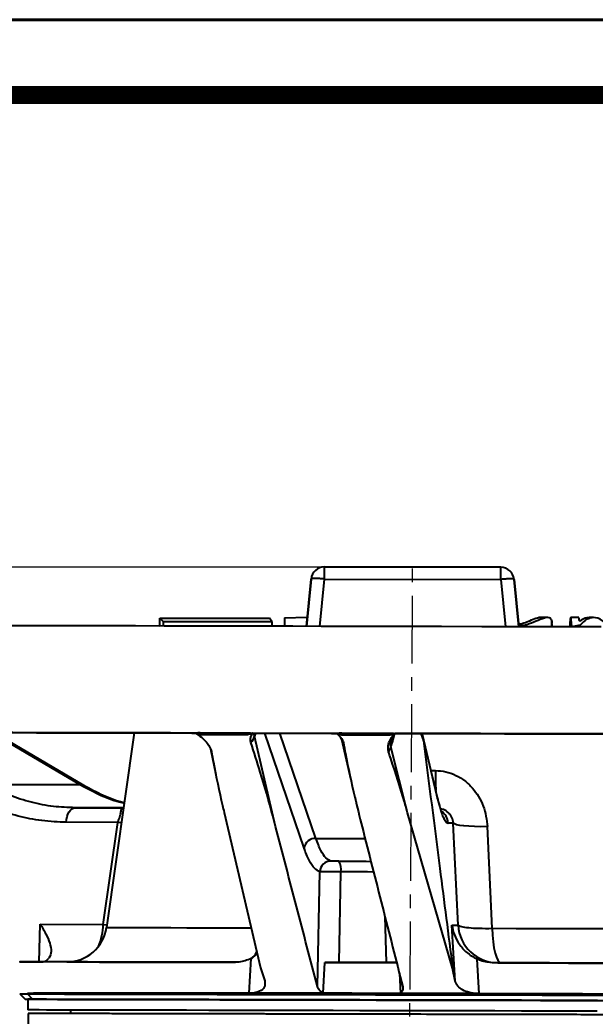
# Model space of a CAD drawing. Header units: millimetres. Extents: x 2126 to 3741, y 477 to 1658.
# Drawn here: x 2458.2 to 2565.7, y 1471.8 to 1658.1 of the extents above; entities that cross this region are included whole.
import ezdxf

# ---------------------------------------------------------------- set-up
doc = ezdxf.new("R2010")
doc.units = ezdxf.units.MM
doc.linetypes.add('CENTERX2', pattern=[20.32, 12.7, -2.54, 2.54, -2.54])
doc.layers.add('AM_5', color=3, linetype='Continuous', lineweight=25)
doc.layers.add('粗实线', color=7, linetype='Continuous', lineweight=40)
doc.styles.add('SLDTEXTSTYLE1', font='txt.shx', dxfattribs={"width": 0.7, "bigfont": 'gbcbig.shx'})
doc.dimstyles.new('SLDDIMSTYLE12$0', dxfattribs={"dimtxt": 12, "dimasz": 10, "dimexe": 0, "dimexo": 0.0625, "dimgap": 0.875, "dimtad": 1, "dimdec": 1, "dimlfac": 1.8, "dimrnd": 1e-09, "dimzin": 12, "dimdsep": 46, "dimtxsty": 'SLDTEXTSTYLE1', "dimcen": 0.09, "dimdle": 8.16, "dimclrd": 3, "dimclre": 3, "dimadec": 0, "dimazin": 3, "dimtfac": 1, "dimtdec": 1, "dimtofl": 0, "dimtmove": 0, "dimatfit": 3, "dimfxl": 0, "dimfrac": 2, "dimtolj": 1, "dimlwd": 5, "dimlwe": 5, "dimarcsym": 0})

# ---------------------------------------------------------------- blocks, each defined once
blk = doc.blocks.new('*D20')
at = {"layer": 'AM_5', "color": 3, "lineweight": 5, "transparency": 16777216}
blk.add_line((2548.03, 1555.7), (2264.2, 1555.7), dxfattribs=at)
at = {"layer": 'AM_5', "color": 3, "linetype": 'Continuous', "lineweight": 5, "transparency": 16777216}
for p, q in [((2264.2, 1545.7), (2264.2, 1266.96)), ((2595.1, 1256.96), (2264.2, 1256.96))]:
    blk.add_line(p, q, dxfattribs=at)
at = {"layer": 'AM_5', "color": 3, "transparency": 16777216}
for points in [[(2262.53, 1545.7), (2265.86, 1545.7), (2264.2, 1555.7)], [(2262.53, 1266.96), (2265.86, 1266.96), (2264.2, 1256.96)]]:
    blk.add_solid(points, dxfattribs=at)
at = {"layer": 'Defpoints', "color": 0, "transparency": 16777216}
for p in [(2548.1, 1555.7), (2264.2, 1256.96), (2595.16, 1256.96)]:
    blk.add_point(p, dxfattribs=at)
at = {"layer": 'AM_5', "color": 0, "transparency": 16777216, "insert": (2257.32, 1403.65), "char_height": 12, "attachment_point": 5, "rotation": 90, "style": 'SLDTEXTSTYLE1'}
blk.add_mtext('\\A1;350', dxfattribs=at)
blk = doc.blocks.new('图框2')
blk.add_line((23795.37, 7810.82), (22181, 7810.82))
at = {"const_width": 3.38}
blk.add_lwpolyline([(23781.31, 7796.75), (22251.31, 7796.75), (22251.31, 6643.63), (23781.31, 6643.63)], close=True, dxfattribs=at)

msp = doc.modelspace()

# ---------------------------------------------------------------- linework, layer by layer
at = {"color": 7, "linetype": 'Continuous', "lineweight": 25}
for p, q in [((2515.116, 1553.509), (2515.121, 1555.77)), ((2548.096, 1555.699), (2515.121, 1555.77)), ((2515.121, 1555.77), (2515.121, 1555.77)), ((2515.121, 1555.77), (2548.096, 1555.7)), ((2548.091, 1553.438), (2548.096, 1555.699)), ((2548.096, 1555.7), (2548.096, 1555.699)), ((2512.628, 1553.514), (2511.758, 1544.657)), ((2511.758, 1544.657), (2512.628, 1553.514)), ((2512.628, 1553.514), (2512.628, 1553.514)), ((2514.247, 1544.651), (2515.116, 1553.509)), ((2515.116, 1553.509), (2548.091, 1553.438)), ((2548.091, 1553.438), (2548.993, 1544.577)), ((2551.482, 1544.572), (2550.578, 1553.453)), ((2550.578, 1553.453), (2551.482, 1544.572)), ((2550.578, 1553.453), (2550.578, 1553.453)), ((2484.336, 1544.715), (2484.34, 1546.212)), ((2484.34, 1546.212), (2484.974, 1545.578)), ((2484.974, 1545.578), (2484.972, 1544.714)), ((2505.245, 1545.549), (2504.851, 1546.175)), ((2505.245, 1545.549), (2505.243, 1544.671)), ((2509.173, 1544.664), (2505.243, 1544.672)), ((2507.644, 1546.26), (2507.641, 1544.667)), ((2507.644, 1546.26), (2511.788, 1546.403)), ((2511.788, 1546.403), (2511.785, 1544.928)), ((2511.788, 1546.403), (2511.929, 1546.403)), ((2556.887, 1546.307), (2555.169, 1546.31)), ((2557.6, 1545.877), (2557.597, 1544.561)), ((2557.683, 1544.56), (2557.684, 1545.099)), ((2562.694, 1546.294), (2561.194, 1546.298)), ((2562.936, 1544.853), (2561.374, 1544.576)), ((2562.892, 1545.62), (2562.794, 1545.62)), ((2562.935, 1544.547), (2562.936, 1544.853)), ((2565.425, 1546.289), (2564.608, 1546.29)), ((2561.14, 1544.553), (2557.22, 1544.561)), ((2561.374, 1544.551), (2561.374, 1544.576)), ((2452.874, 1524.784), (2469.46, 1515.008)), ((2470.116, 1514.863), (2453.268, 1524.783)), ((2479.54, 1524.727), (2474.346, 1488.333)), ((2491.096, 1524.702), (2491.255, 1524.588)), ((2491.877, 1524.114), (2491.256, 1524.587)), ((2491.795, 1524.784), (2500.435, 1524.766)), ((2491.795, 1524.784), (2492.287, 1524.433)), ((2492.287, 1524.433), (2500.186, 1524.416)), ((2500.435, 1524.766), (2500.186, 1524.416)), ((2501.717, 1524.686), (2501.668, 1524.68)), ((2502.011, 1524.107), (2501.935, 1524.715)), ((2502.224, 1524.685), (2502.011, 1524.107)), ((2511.303, 1503.173), (2503.956, 1524.681)), ((2513.515, 1505.001), (2506.783, 1524.675)), ((2517.374, 1524.692), (2517.527, 1524.541)), ((2517.444, 1524.653), (2517.438, 1524.646)), ((2518.35, 1524.727), (2527.208, 1524.708)), ((2518.35, 1524.727), (2518.768, 1524.376)), ((2518.768, 1524.376), (2526.868, 1524.359)), ((2527.208, 1524.708), (2526.868, 1524.359)), ((2528.277, 1524.623), (2528.172, 1524.509)), ((2533.125, 1524.612), (2533.648, 1523.22)), ((2533.605, 1523.689), (2533.431, 1524.448)), ((2536.165, 1513.088), (2533.472, 1524.443)), ((2505.971, 1507.208), (2502.011, 1524.107)), ((2518.123, 1523.84), (2518.274, 1523.567)), ((2518.274, 1523.566), (2520.049, 1515.941)), ((2533.605, 1523.689), (2536.283, 1512.398)), ((2493.773, 1521.755), (2494.8, 1516.922)), ((2530.669, 1509.796), (2527.511, 1522.098)), ((2535.072, 1517.698), (2535.871, 1517.697)), ((2468.463, 1510.731), (2477.318, 1510.712)), ((2477.319, 1510.712), (2475.657, 1510.715)), ((2477.54, 1510.715), (2477.318, 1510.712)), ((2477.318, 1510.712), (2477.54, 1510.711)), ((2496.345, 1509.873), (2503.15, 1480.8)), ((2539.095, 1480.722), (2530.669, 1509.796)), ((2476.449, 1507.998), (2466.819, 1508.018)), ((2473.738, 1488.924), (2476.449, 1507.998)), ((2477.137, 1507.887), (2476.449, 1507.998)), ((2539.2, 1507.863), (2538.259, 1507.865)), ((2540.116, 1488.781), (2539.2, 1507.863)), ((2546.477, 1488.178), (2545.608, 1507.2)), ((2513.802, 1477.292), (2514.275, 1498.755)), ((2517.842, 1481.783), (2518.196, 1498.726)), ((2461.772, 1481.903), (2461.951, 1488.949)), ((2461.951, 1488.949), (2473.738, 1488.924)), ((2473.738, 1488.924), (2474.416, 1488.823)), ((2526.425, 1490.386), (2526.661, 1481.764)), ((2538.965, 1488.784), (2540.116, 1488.781)), ((2539.589, 1478.27), (2538.965, 1488.784)), ((2501.409, 1482.529), (2502.545, 1483.383)), ((2466.947, 1481.892), (2462.424, 1481.902)), ((2501.054, 1476.052), (2501.41, 1482.529)), ((2514.881, 1476.03), (2515.201, 1481.789)), ((2543.635, 1482.439), (2543.995, 1475.96)), ((2547.562, 1481.719), (2546.874, 1481.721)), ((2503.15, 1480.8), (2503.941, 1478.346)), ((2529.124, 1479.803), (2529.325, 1476)), ((2539.589, 1478.27), (2539.095, 1480.722)), ((2458.131, 1475.911), (2459.129, 1474.909)), ((2459.55, 1475.908), (2459.55, 1476.011)), ((2460.528, 1474.906), (2459.55, 1475.908)), ((2501.968, 1476.117), (2501.054, 1476.052)), ((2514.787, 1476.09), (2514.881, 1476.03)), ((2529.39, 1476.058), (2529.325, 1476)), ((2543.995, 1475.96), (2542.958, 1476.029)), ((2459.629, 1474.908), (2459.625, 1472.908)), ((2459.723, 1472.249), (2459.398, 1450.881)), ((2467.625, 1472.891), (2467.623, 1472.232))]:
    msp.add_line(p, q, dxfattribs=at)
at = {"color": 1, "linetype": 'CENTERX2', "lineweight": 18}
msp.add_line((2529.764, 1253.223), (2531.608, 1555.735), dxfattribs=at)
at = {"color": 7, "linetype": 'Continuous', "lineweight": 25, "flags": 128}
for points in [[(2484.336, 1544.717), (2479.772, 1544.727), (2472.68, 1544.742), (2465.724, 1544.757), (2458.92, 1544.771), (2452.282, 1544.786)], [(2566.861, 1544.539), (2559.475, 1544.555), (2552.031, 1544.571), (2544.547, 1544.587), (2537.037, 1544.603), (2529.519, 1544.619), (2522.01, 1544.635), (2514.525, 1544.651), (2507.082, 1544.667), (2499.696, 1544.683), (2492.383, 1544.698), (2485.161, 1544.714), (2478.045, 1544.729), (2471.05, 1544.744), (2464.191, 1544.759), (2457.485, 1544.773)], [(2453.21, 1524.784), (2456.668, 1524.776), (2462.43, 1524.764)], [(2469.46, 1515.008), (2466.926, 1515.014), (2464.485, 1515.019), (2462.142, 1515.024), (2459.899, 1515.029), (2457.759, 1515.033), (2455.726, 1515.038), (2453.803, 1515.042), (2451.992, 1515.045)], [(2469.46, 1515.008), (2469.816, 1514.981), (2470.114, 1514.864)], [(2536.283, 1512.398), (2536.218, 1512.902), (2536.165, 1513.089)], [(2466.819, 1508.018), (2466.868, 1508.556), (2466.973, 1509.069), (2467.131, 1509.538), (2467.336, 1509.947), (2467.581, 1510.281), (2467.858, 1510.528), (2468.155, 1510.68), (2468.463, 1510.731)], [(2545.608, 1507.2), (2544.366, 1507.192), (2543.199, 1507.213), (2542.138, 1507.261), (2541.207, 1507.337), (2540.431, 1507.438), (2539.829, 1507.561), (2539.415, 1507.704), (2539.2, 1507.863)], [(2513.515, 1505.001), (2514.891, 1504.998), (2516.272, 1504.995), (2517.655, 1504.992), (2519.043, 1504.989), (2520.433, 1504.986), (2521.826, 1504.983), (2522.695, 1504.982)], [(2517.792, 1500.72), (2518.812, 1500.718), (2519.834, 1500.715), (2520.858, 1500.713), (2521.885, 1500.711), (2522.914, 1500.709), (2523.784, 1500.707)], [(2524.293, 1498.713), (2524.185, 1498.713), (2523.182, 1498.716), (2522.181, 1498.718), (2521.181, 1498.72), (2520.184, 1498.722), (2519.189, 1498.724), (2518.196, 1498.726)], [(2474.346, 1488.333), (2474.358, 1488.333), (2474.635, 1488.332), (2475.277, 1488.331), (2476.278, 1488.328), (2477.632, 1488.325), (2479.332, 1488.322), (2481.367, 1488.317), (2483.724, 1488.312), (2486.388, 1488.307), (2489.343, 1488.3), (2492.57, 1488.293), (2496.049, 1488.286), (2499.76, 1488.278), (2501.356, 1488.275)], [(2546.477, 1488.178), (2546.543, 1486.873), (2546.661, 1485.643), (2546.826, 1484.527), (2547.034, 1483.56), (2547.279, 1482.775), (2547.551, 1482.194), (2547.843, 1481.839), (2548.145, 1481.718)], [(2546.477, 1488.178), (2550.948, 1488.168), (2555.31, 1488.159), (2559.533, 1488.15), (2563.593, 1488.141), (2567.463, 1488.133), (2571.12, 1488.125), (2574.541, 1488.118), (2577.704, 1488.111), (2580.591, 1488.105), (2583.182, 1488.1), (2585.463, 1488.095), (2587.418, 1488.091), (2589.036, 1488.087), (2590.306, 1488.085), (2591.221, 1488.083), (2591.775, 1488.081), (2591.964, 1488.081)], [(2498.464, 1481.824), (2493.803, 1481.834), (2489.344, 1481.844), (2485.108, 1481.853), (2481.117, 1481.862), (2477.392, 1481.87), (2473.951, 1481.877), (2470.813, 1481.884), (2467.994, 1481.89), (2465.507, 1481.895), (2463.365, 1481.9), (2461.58, 1481.904), (2460.16, 1481.907), (2459.113, 1481.909), (2458.444, 1481.91), (2458.156, 1481.911), (2458.252, 1481.911), (2458.729, 1481.91), (2459.587, 1481.908), (2460.821, 1481.905), (2462.424, 1481.902)], [(2528.622, 1481.76), (2527.275, 1481.763), (2525.533, 1481.767), (2523.795, 1481.77), (2522.063, 1481.774), (2520.336, 1481.778), (2518.616, 1481.781), (2516.904, 1481.785), (2515.201, 1481.789)], [(2517.842, 1481.783), (2518.935, 1481.781), (2520.031, 1481.778), (2521.13, 1481.776), (2522.232, 1481.774), (2523.336, 1481.771), (2524.442, 1481.769), (2525.551, 1481.766), (2526.661, 1481.764)], [(2608.075, 1481.59), (2608.113, 1481.59), (2607.769, 1481.591), (2607.044, 1481.593), (2605.941, 1481.595), (2604.466, 1481.598), (2602.627, 1481.602), (2600.433, 1481.607), (2597.896, 1481.612), (2595.027, 1481.618), (2591.843, 1481.625), (2588.359, 1481.632), (2584.593, 1481.64), (2580.564, 1481.649), (2576.293, 1481.658), (2571.801, 1481.668), (2567.112, 1481.678), (2562.25, 1481.688), (2557.239, 1481.699), (2552.105, 1481.71), (2546.874, 1481.721)], [(2458.131, 1475.911), (2458.231, 1475.911), (2458.7, 1475.91), (2459.55, 1475.908)], [(2459.55, 1476.011), (2460.77, 1476.009), (2462.343, 1476.005), (2464.263, 1476.001), (2466.518, 1475.996), (2469.1, 1475.991), (2471.993, 1475.985), (2475.186, 1475.978), (2478.662, 1475.97), (2482.404, 1475.962), (2486.394, 1475.954), (2490.612, 1475.945), (2495.038, 1475.935), (2499.651, 1475.925), (2504.427, 1475.915), (2509.343, 1475.905), (2514.376, 1475.894), (2519.501, 1475.883), (2524.692, 1475.872), (2529.925, 1475.86), (2535.174, 1475.849), (2540.413, 1475.838), (2545.617, 1475.827), (2550.76, 1475.816), (2555.818, 1475.805), (2560.765, 1475.795), (2565.577, 1475.784), (2570.232, 1475.774)], [(2459.55, 1475.908), (2460.77, 1475.905), (2462.343, 1475.902), (2464.262, 1475.898), (2466.518, 1475.893), (2469.099, 1475.887), (2471.993, 1475.881), (2475.186, 1475.874), (2478.662, 1475.867), (2482.404, 1475.859), (2486.394, 1475.85), (2490.612, 1475.841), (2495.038, 1475.832), (2499.65, 1475.822), (2504.427, 1475.812), (2509.343, 1475.801), (2514.376, 1475.79), (2519.501, 1475.779), (2524.692, 1475.768), (2529.925, 1475.757), (2535.174, 1475.746), (2540.413, 1475.735), (2545.617, 1475.724), (2550.76, 1475.713), (2555.818, 1475.702), (2560.765, 1475.691), (2565.577, 1475.681), (2570.231, 1475.671)], [(2501.968, 1476.117), (2503.524, 1476.114), (2505.094, 1476.11), (2506.679, 1476.107), (2508.277, 1476.104), (2509.887, 1476.1), (2511.51, 1476.097), (2513.143, 1476.093), (2514.787, 1476.09)], [(2529.39, 1476.058), (2531.088, 1476.055), (2532.787, 1476.051), (2534.487, 1476.048), (2536.186, 1476.044), (2537.883, 1476.04), (2539.578, 1476.037), (2541.27, 1476.033), (2542.958, 1476.029)], [(2459.129, 1474.909), (2459.228, 1474.909), (2459.69, 1474.908), (2460.528, 1474.906)], [(2566.158, 1474.68), (2561.549, 1474.69), (2556.805, 1474.7), (2551.948, 1474.71), (2547.001, 1474.721), (2541.988, 1474.731), (2536.933, 1474.742), (2531.86, 1474.753), (2526.793, 1474.764), (2521.756, 1474.775), (2516.774, 1474.785), (2511.869, 1474.796), (2507.066, 1474.806), (2502.386, 1474.816), (2497.854, 1474.826), (2493.489, 1474.835), (2489.313, 1474.844), (2485.346, 1474.853), (2481.607, 1474.861), (2478.114, 1474.868), (2474.882, 1474.875), (2471.928, 1474.881), (2469.266, 1474.887), (2466.908, 1474.892), (2464.866, 1474.896), (2463.148, 1474.9), (2461.765, 1474.903), (2460.721, 1474.905), (2460.023, 1474.907), (2459.673, 1474.908), (2459.629, 1474.908)], [(2460.528, 1474.906), (2461.732, 1474.903), (2463.285, 1474.9), (2465.179, 1474.896), (2467.404, 1474.891), (2469.951, 1474.886), (2472.807, 1474.879), (2475.957, 1474.873), (2479.386, 1474.865), (2483.078, 1474.857), (2487.015, 1474.849), (2491.177, 1474.84), (2495.544, 1474.831), (2500.095, 1474.821), (2504.808, 1474.811), (2509.659, 1474.8), (2514.624, 1474.79), (2519.681, 1474.779), (2524.803, 1474.768), (2529.966, 1474.757), (2535.145, 1474.746), (2540.314, 1474.735), (2545.449, 1474.724), (2550.524, 1474.713), (2555.514, 1474.702), (2560.395, 1474.692), (2565.143, 1474.682), (2569.735, 1474.672)], [(2566.153, 1472.68), (2561.545, 1472.69), (2556.8, 1472.7), (2551.943, 1472.71), (2546.997, 1472.721), (2541.984, 1472.731), (2536.929, 1472.742), (2531.856, 1472.753), (2526.789, 1472.764), (2521.752, 1472.775), (2516.769, 1472.785), (2511.865, 1472.796), (2507.061, 1472.806), (2502.382, 1472.816), (2497.849, 1472.826), (2493.485, 1472.835), (2489.309, 1472.844), (2485.342, 1472.853), (2481.603, 1472.861), (2478.109, 1472.868), (2474.878, 1472.875), (2471.924, 1472.881), (2469.262, 1472.887), (2466.904, 1472.892), (2464.861, 1472.896), (2463.144, 1472.9), (2461.761, 1472.903), (2460.717, 1472.905), (2460.019, 1472.907), (2459.669, 1472.908), (2459.625, 1472.908)]]:
    msp.add_lwpolyline(points, dxfattribs=at)
at = {"color": 7, "linetype": 'Continuous', "lineweight": 25}
for centre, radius, start, end in [((2515.116, 1553.27), 2.5, 89.87751, 174.39392), ((2515.116, 1553.27), 2.5, 89.87751, 174.39392), ((2548.09, 1553.2), 2.5, 5.81493, 89.87751), ((2548.09, 1553.199), 2.5, 5.81493, 89.87751), ((2500.209, 1524.387), 1.823, 308.25504, 351.17437), ((2519.73, 1524.01), 1.522, 197.80201, 225.85834), ((2495.22, 1522.105), 1.488, 193.75442, 213.93144), ((2525.773, 1522.366), 1.759, 318.63519, 351.23149), ((2667.344, 1518.142), 131.473, 180.19425, 181.82618), ((2535.372, 1507.698), 2.892, 3.30335, 56.85343), ((2513.422, 1502.861), 2.143, 87.51436, 171.60882), ((2516.34, 1498.693), 2.066, 90.16378, 178.29517), ((2515.339, 1499.185), 2.894, 350.88042, 32.03121), ((2462.592, 1489.165), 11.149, 336.94632, 358.7596), ((2547.59, 1489.206), 7.486, 183.24837, 269.79193), ((2466.921, 1489.392), 7.5, 269.87751, 351.87751), ((2498.187, 1486.06), 4.862, 309.67622, 331.69155)]:
    msp.add_arc(centre, radius, start, end, dxfattribs=at)
for points in [[(2515.116, 1553.509), (2514.792, 1553.537), (2514.144, 1553.593), (2513.324, 1553.618), (2512.747, 1553.596), (2512.667, 1553.541), (2512.628, 1553.514)], [(2550.578, 1553.453), (2550.538, 1553.48), (2550.458, 1553.534), (2549.881, 1553.554), (2549.063, 1553.526), (2548.415, 1553.467), (2548.091, 1553.438)], [(2475.657, 1510.715), (2474.336, 1510.718), (2471.695, 1510.724), (2469.54, 1510.728), (2468.463, 1510.731)], [(2606.523, 1471.935), (2606.402, 1471.935), (2606.159, 1471.936), (2604.21, 1471.94), (2601.134, 1471.946), (2596.87, 1471.956), (2591.522, 1471.967), (2585.173, 1471.98), (2577.934, 1471.996), (2569.928, 1472.013), (2561.292, 1472.031), (2552.175, 1472.051), (2542.731, 1472.071), (2533.123, 1472.092), (2523.515, 1472.112), (2514.072, 1472.132), (2504.954, 1472.152), (2496.318, 1472.17), (2488.312, 1472.187), (2481.073, 1472.203), (2474.724, 1472.217), (2469.376, 1472.228), (2465.113, 1472.237), (2462.037, 1472.244), (2460.087, 1472.248), (2459.845, 1472.249), (2459.723, 1472.249)], [(2533.123, 1472.092), (2530.265, 1472.098), (2524.549, 1472.11), (2516.122, 1472.128), (2507.986, 1472.145), (2500.28, 1472.162), (2493.135, 1472.177), (2486.675, 1472.191), (2481.01, 1472.203), (2476.237, 1472.213), (2472.433, 1472.222), (2469.688, 1472.228), (2467.948, 1472.231), (2467.732, 1472.232), (2467.623, 1472.232)], [(2598.623, 1471.952), (2598.515, 1471.952), (2598.299, 1471.953), (2596.559, 1471.956), (2593.814, 1471.962), (2590.009, 1471.97), (2585.237, 1471.98), (2579.571, 1471.992), (2573.111, 1472.006), (2565.967, 1472.021), (2558.261, 1472.038), (2550.124, 1472.055), (2541.697, 1472.073), (2535.981, 1472.086), (2533.123, 1472.092)]]:
    msp.add_open_spline(points, degree=3, dxfattribs=at)
for points, knots in [([(2484.34, 1546.212), (2487.706, 1546.206), (2494.454, 1546.194), (2501.38, 1546.181), (2504.851, 1546.175)], [0, 0, 0, 0, 0.4988559, 1, 1, 1, 1]), ([(2484.974, 1545.578), (2488.301, 1545.574), (2494.97, 1545.565), (2501.815, 1545.554), (2505.245, 1545.549)], [0, 0, 0, 0, 0.498853, 1, 1, 1, 1]), ([(2551.428, 1545.102), (2551.521, 1545.109), (2551.878, 1545.134), (2552.639, 1545.368), (2553.707, 1545.785), (2554.699, 1546.245), (2555.016, 1546.23), (2555.151, 1546.224)], [0, 0, 0, 0, 0.0437633, 0.1679338, 0.4021795, 0.7473798, 1, 1, 1, 1]), ([(2557.6, 1545.877), (2557.42, 1546.084), (2557.069, 1546.489), (2555.662, 1546.04), (2554.156, 1545.373), (2552.736, 1544.867), (2551.865, 1544.751), (2551.469, 1544.698)], [0, 0, 0, 0, 0.2863119, 0.5595307, 0.7673383, 0.8943372, 1, 1, 1, 1]), ([(2557.668, 1545.1), (2557.672, 1545.125), (2557.73, 1545.483), (2557.662, 1545.687), (2557.6, 1545.877)], [0, 0, 0, 0, 0.0704321, 1, 1, 1, 1]), ([(2561.374, 1544.576), (2561.356, 1544.892), (2561.319, 1545.532), (2561.238, 1546.284), (2561.15, 1546.402), (2561.064, 1545.808), (2561.014, 1545.235), (2560.987, 1544.706), (2560.979, 1544.552)], [0, 0, 0, 0, 0.1535151, 0.3115105, 0.6218308, 0.7759719, 0.9346502, 1, 1, 1, 1]), ([(2562.794, 1545.62), (2562.774, 1545.815), (2562.734, 1546.198), (2562.691, 1546.255), (2562.67, 1546.283)], [0, 0, 0, 0, 0.510119, 1, 1, 1, 1]), ([(2564.576, 1546.247), (2564.343, 1546.24), (2563.77, 1546.223), (2563.219, 1545.844), (2562.892, 1545.62)], [0, 0, 0, 0, 0.4066547, 1, 1, 1, 1]), ([(2568.09, 1544.536), (2567.77, 1544.967), (2566.943, 1546.081), (2565.652, 1546.397), (2564.47, 1546.136), (2563.648, 1545.635), (2563.154, 1545.093), (2562.936, 1544.853)], [0, 0, 0, 0, 0.20538407, 0.53154575, 0.6962645, 0.86571858, 1, 1, 1, 1]), ([(2443.821, 1524.812), (2447.436, 1524.804), (2454.703, 1524.788), (2466.324, 1524.762), (2478.44, 1524.736), (2486.86, 1524.718), (2491.09, 1524.709)], [0, 0, 0, 0, 0.2462727, 0.4950304, 0.7462729, 1, 1, 1, 1]), ([(2491.096, 1524.702), (2487.893, 1524.709), (2481.474, 1524.723), (2472.739, 1524.742), (2464.818, 1524.759), (2457.686, 1524.774), (2450.701, 1524.789), (2446.205, 1524.799), (2443.958, 1524.804)], [0, 0, 0, 0, 0.1923729, 0.3854946, 0.5383615, 0.6912284, 0.8456142, 1, 1, 1, 1]), ([(2491.09, 1524.709), (2491.1, 1524.717), (2491.115, 1524.731), (2491.266, 1524.761), (2491.486, 1524.78), (2491.682, 1524.784), (2491.783, 1524.784), (2491.795, 1524.784)], [0, 0, 0, 0, 0.3360223, 0.5579813, 0.7819403, 0.9725676, 1, 1, 1, 1]), ([(2491.09, 1524.709), (2491.201, 1524.652), (2491.475, 1524.512), (2491.913, 1524.441), (2492.213, 1524.435), (2492.287, 1524.433)], [0, 0, 0, 0, 0.33920621, 0.83862702, 1, 1, 1, 1]), ([(2491.256, 1524.588), (2492.01, 1523.992), (2493.356, 1522.926), (2493.793, 1521.78), (2493.985, 1521.275)], [0, 0, 0, 0, 0.55969458, 1, 1, 1, 1]), ([(2500.186, 1524.416), (2500.439, 1524.427), (2500.918, 1524.448), (2501.358, 1524.61), (2501.566, 1524.687)], [0, 0, 0, 0, 0.5274406, 1, 1, 1, 1]), ([(2500.435, 1524.766), (2500.536, 1524.764), (2500.738, 1524.762), (2501.026, 1524.743), (2501.308, 1524.715), (2501.468, 1524.695), (2501.554, 1524.688), (2501.566, 1524.687)], [0, 0, 0, 0, 0.2100208, 0.4214812, 0.6107455, 0.9424452, 1, 1, 1, 1]), ([(2501.338, 1522.955), (2501.289, 1523.276), (2501.207, 1523.808), (2501.474, 1524.291), (2501.579, 1524.483)], [0, 0, 0, 0, 0.6047847, 1, 1, 1, 1]), ([(2501.566, 1524.687), (2504.203, 1524.681), (2509.474, 1524.67), (2514.804, 1524.658), (2517.469, 1524.653)], [0, 0, 0, 0, 0.5001571, 1, 1, 1, 1]), ([(2501.668, 1524.68), (2504.282, 1524.674), (2509.51, 1524.663), (2514.796, 1524.651), (2517.438, 1524.646)], [0, 0, 0, 0, 0.5001595, 1, 1, 1, 1]), ([(2517.438, 1524.646), (2517.869, 1524.235), (2518.455, 1523.677), (2518.625, 1523.076), (2518.67, 1522.918)], [0, 0, 0, 0, 0.73735145, 1, 1, 1, 1]), ([(2517.469, 1524.653), (2517.497, 1524.659), (2517.555, 1524.672), (2517.745, 1524.703), (2518.007, 1524.722), (2518.21, 1524.727), (2518.325, 1524.727), (2518.35, 1524.727)], [0, 0, 0, 0, 0.2814646, 0.5659598, 0.7573018, 0.9482948, 1, 1, 1, 1]), ([(2517.469, 1524.653), (2517.653, 1524.574), (2518.039, 1524.411), (2518.518, 1524.388), (2518.768, 1524.376)], [0, 0, 0, 0, 0.4773597, 1, 1, 1, 1]), ([(2526.868, 1524.359), (2527.025, 1524.365), (2527.419, 1524.378), (2527.883, 1524.483), (2528.143, 1524.6), (2528.209, 1524.63)], [0, 0, 0, 0, 0.3322049, 0.8309967, 1, 1, 1, 1]), ([(2527.093, 1521.203), (2527.026, 1521.711), (2526.873, 1522.858), (2527.707, 1523.919), (2528.171, 1524.51)], [0, 0, 0, 0, 0.4426348, 1, 1, 1, 1]), ([(2527.208, 1524.708), (2527.309, 1524.707), (2527.512, 1524.705), (2527.78, 1524.686), (2528.024, 1524.658), (2528.144, 1524.638), (2528.201, 1524.631), (2528.209, 1524.63)], [0, 0, 0, 0, 0.2099462, 0.4212951, 0.6110203, 0.9471646, 1, 1, 1, 1]), ([(2528.172, 1524.509), (2527.909, 1524.119), (2527.51, 1523.528), (2527.369, 1522.836), (2527.398, 1522.472), (2527.443, 1522.287), (2527.476, 1522.186), (2527.496, 1522.134), (2527.507, 1522.108), (2527.51, 1522.101), (2527.511, 1522.099), (2527.511, 1522.098), (2527.511, 1522.098), (2527.511, 1522.098)], [0, 0, 0, 0, 0.4928292, 0.7454599, 0.8721173, 0.9358438, 0.9678536, 0.9916466, 0.9977503, 0.9993549, 0.9997963, 0.9999274, 1, 1, 1, 1]), ([(2527.511, 1522.098), (2527.588, 1522.283), (2527.733, 1522.631), (2527.954, 1523.339), (2528.14, 1523.951), (2528.241, 1524.503), (2528.272, 1524.674)], [0, 0, 0, 0, 0.2844413, 0.5330292, 0.8550922, 1, 1, 1, 1]), ([(2528.209, 1524.63), (2532.622, 1524.62), (2541.404, 1524.602), (2554.462, 1524.574), (2567.272, 1524.547), (2575.57, 1524.53), (2579.699, 1524.521)], [0, 0, 0, 0, 0.2537268, 0.5049693, 0.7537271, 1, 1, 1, 1]), ([(2579.625, 1524.514), (2576.414, 1524.52), (2569.978, 1524.534), (2560.813, 1524.553), (2552.252, 1524.572), (2544.306, 1524.589), (2536.307, 1524.606), (2530.953, 1524.617), (2528.277, 1524.623)], [0, 0, 0, 0, 0.19237048, 0.38548979, 0.53835783, 0.69122587, 0.84561294, 1, 1, 1, 1]), ([(2505.971, 1507.208), (2505.791, 1507.887), (2504.894, 1511.286), (2503.423, 1516.534), (2501.938, 1521.106), (2501.338, 1522.955)], [0, 0, 0, 0, 0.1295721, 0.6478768, 1, 1, 1, 1]), ([(2518.67, 1522.918), (2518.794, 1522.238), (2519.412, 1518.837), (2520.558, 1513.587), (2521.692, 1509.02), (2522.151, 1507.171)], [0, 0, 0, 0, 0.1295185, 0.6476203, 1, 1, 1, 1]), ([(2533.648, 1523.22), (2533.642, 1523.265), (2533.631, 1523.359), (2533.617, 1523.489), (2533.609, 1523.596), (2533.606, 1523.653), (2533.605, 1523.681), (2533.605, 1523.689)], [0, 0, 0, 0, 0.3325712, 0.6879646, 0.8313814, 0.949784, 1, 1, 1, 1]), ([(2533.648, 1523.22), (2534.662, 1515.269), (2536.472, 1501.072), (2538.294, 1486.94), (2539.095, 1480.722)], [0, 0, 0, 0, 0.5600002, 1, 1, 1, 1]), ([(2493.985, 1521.275), (2494.107, 1520.6), (2494.716, 1517.227), (2495.526, 1513.425), (2496.247, 1510.299), (2496.345, 1509.873)], [0, 0, 0, 0, 0.1776255, 0.8881599, 1, 1, 1, 1]), ([(2530.669, 1509.796), (2530.473, 1510.471), (2529.491, 1513.849), (2528.307, 1517.652), (2527.239, 1520.777), (2527.093, 1521.203)], [0, 0, 0, 0, 0.1775689, 0.8878728, 1, 1, 1, 1]), ([(2535.871, 1517.697), (2536.521, 1517.652), (2537.838, 1517.561), (2539.7, 1516.852), (2541.397, 1515.816), (2542.833, 1514.456), (2543.989, 1512.851), (2545.166, 1510.476), (2545.431, 1508.508), (2545.608, 1507.2)], [0, 0, 0, 0, 0.1235233, 0.2501507, 0.3747805, 0.5002123, 0.6235234, 0.7497125, 1, 1, 1, 1]), ([(2468.463, 1510.731), (2467.122, 1510.78), (2464.385, 1510.879), (2460.261, 1511.684), (2456.067, 1512.988), (2453.367, 1514.351), (2451.992, 1515.045)], [0, 0, 0, 0, 0.2354209, 0.48057, 0.7354347, 1, 1, 1, 1]), ([(2469.46, 1515.008), (2470.753, 1514.325), (2473.292, 1512.984), (2476.067, 1511.938), (2477.524, 1511.651), (2477.67, 1511.622)], [0, 0, 0, 0, 0.4830694, 0.9484274, 1, 1, 1, 1]), ([(2477.674, 1511.651), (2477.592, 1511.668), (2476.256, 1511.944), (2473.703, 1512.951), (2471.314, 1514.225), (2470.116, 1514.863)], [0, 0, 0, 0, 0.0316795, 0.5146214, 1, 1, 1, 1]), ([(2536.609, 1511.175), (2536.581, 1511.309), (2536.495, 1511.717), (2536.298, 1512.537), (2536.165, 1513.088)], [0, 0, 0, 0, 0.3269815, 1, 1, 1, 1]), ([(2466.819, 1508.018), (2465.297, 1508.077), (2462.264, 1508.195), (2457.801, 1509.106), (2453.453, 1510.497), (2450.704, 1511.889), (2449.33, 1512.584)], [0, 0, 0, 0, 0.2514799, 0.5012785, 0.7507527, 1, 1, 1, 1]), ([(2536.283, 1512.398), (2536.459, 1511.701), (2536.747, 1510.564), (2537.087, 1509.568), (2537.421, 1508.739), (2537.757, 1508.144), (2538.051, 1507.906), (2538.197, 1507.869), (2538.24, 1507.865), (2538.254, 1507.865), (2538.259, 1507.865)], [0, 0, 0, 0, 0.2501646, 0.4085572, 0.4987242, 0.7484853, 0.9263633, 0.9763214, 0.991455, 1, 1, 1, 1]), ([(2476.449, 1507.998), (2476.524, 1508.176), (2476.671, 1508.523), (2476.843, 1509.057), (2476.965, 1509.538), (2477.081, 1510.092), (2477.167, 1510.595), (2477.267, 1510.673), (2477.318, 1510.712)], [0, 0, 0, 0, 0.1251651, 0.2440023, 0.362149, 0.4834229, 0.7377951, 1, 1, 1, 1]), ([(2539.2, 1507.863), (2539.186, 1508.041), (2539.16, 1508.389), (2538.974, 1508.923), (2538.687, 1509.406), (2538.178, 1509.958), (2537.537, 1510.388), (2536.984, 1510.46), (2536.793, 1510.485)], [0, 0, 0, 0, 0.1435708, 0.2798832, 0.4154035, 0.5545109, 0.846289, 1, 1, 1, 1]), ([(2513.802, 1477.292), (2512.496, 1482.274), (2509.885, 1492.237), (2507.275, 1502.217), (2505.971, 1507.208)], [0, 0, 0, 0, 0.4999998, 1, 1, 1, 1]), ([(2522.151, 1507.171), (2523.421, 1502.181), (2525.961, 1492.201), (2528.502, 1482.239), (2529.773, 1477.258)], [0, 0, 0, 0, 0.49999991, 1, 1, 1, 1]), ([(2516.334, 1500.76), (2516.017, 1500.915), (2515.369, 1501.234), (2514.417, 1502.627), (2513.82, 1504.199), (2513.515, 1505.001)], [0, 0, 0, 0, 0.3189724, 0.6523087, 1, 1, 1, 1]), ([(2514.275, 1498.755), (2513.924, 1498.926), (2513.226, 1499.266), (2512.225, 1500.755), (2511.611, 1502.365), (2511.303, 1503.173)], [0, 0, 0, 0, 0.3342946, 0.6658535, 1, 1, 1, 1]), ([(2517.792, 1500.72), (2517.63, 1500.72), (2517.304, 1500.722), (2516.915, 1500.727), (2516.66, 1500.734), (2516.505, 1500.741), (2516.388, 1500.75), (2516.352, 1500.756), (2516.334, 1500.76)], [0, 0, 0, 0, 0.24929011, 0.49854947, 0.62416486, 0.74902843, 0.87446849, 1, 1, 1, 1]), ([(2518.196, 1498.726), (2517.786, 1498.734), (2517.151, 1498.746), (2516.313, 1498.758), (2515.697, 1498.763), (2515.158, 1498.765), (2514.581, 1498.763), (2514.396, 1498.758), (2514.275, 1498.755)], [0, 0, 0, 0, 0.2309533, 0.3576683, 0.4887983, 0.6215768, 0.7530258, 1, 1, 1, 1]), ([(2461.951, 1488.949), (2462.323, 1488.34), (2463.067, 1487.122), (2463.775, 1485.393), (2464.132, 1483.775), (2463.768, 1482.999), (2463.586, 1482.611)], [0, 0, 0, 0, 0.2505535, 0.5002592, 0.7500542, 1, 1, 1, 1]), ([(2538.965, 1488.784), (2539.084, 1488.175), (2539.32, 1486.959), (2540.253, 1485.229), (2541.608, 1483.609), (2542.959, 1482.829), (2543.635, 1482.439)], [0, 0, 0, 0, 0.2505541, 0.5002593, 0.7500544, 1, 1, 1, 1]), ([(2540.116, 1488.781), (2540.268, 1488.686), (2540.573, 1488.496), (2542.004, 1488.293), (2543.991, 1488.17), (2545.646, 1488.175), (2546.477, 1488.178)], [0, 0, 0, 0, 0.248705, 0.4981896, 0.7483774, 1, 1, 1, 1]), ([(2462.424, 1481.902), (2462.727, 1481.975), (2463.115, 1482.07), (2463.501, 1482.513), (2463.586, 1482.611)], [0, 0, 0, 0, 0.7808049, 1, 1, 1, 1]), ([(2466.986, 1481.892), (2466.962, 1481.892), (2466.85, 1481.892), (2467.495, 1481.891), (2468.974, 1481.888), (2471.381, 1481.883), (2474.595, 1481.876), (2478.575, 1481.867), (2483.2, 1481.857), (2488.373, 1481.846), (2493.452, 1481.835), (2496.975, 1481.828), (2498.465, 1481.824)], [0, 0, 0, 0, 0.0298522, 0.1417815, 0.2546514, 0.3682744, 0.4818904, 0.5947604, 0.7066966, 0.8153979, 0.9219292, 1, 1, 1, 1]), ([(2501.409, 1482.529), (2500.653, 1482.233), (2499.684, 1481.853), (2498.683, 1481.83), (2498.464, 1481.824)], [0, 0, 0, 0, 0.7807887, 1, 1, 1, 1]), ([(2515.201, 1481.789), (2515.521, 1481.788), (2516.161, 1481.787), (2517.111, 1481.785), (2517.659, 1481.783), (2517.842, 1481.783)], [0, 0, 0, 0, 0.3996834, 0.7993643, 1, 1, 1, 1]), ([(2526.661, 1481.764), (2527.031, 1481.763), (2527.761, 1481.762), (2528.34, 1481.761), (2528.625, 1481.76)], [0, 0, 0, 0, 0.5075978, 1, 1, 1, 1]), ([(2546.874, 1481.721), (2546.002, 1481.797), (2544.885, 1481.894), (2543.86, 1482.341), (2543.635, 1482.439)], [0, 0, 0, 0, 0.78086058, 1, 1, 1, 1]), ([(2547.562, 1481.719), (2547.576, 1481.719), (2547.603, 1481.719), (2547.734, 1481.719), (2547.916, 1481.719), (2548.069, 1481.718), (2548.145, 1481.718)], [0, 0, 0, 0, 0.2501498, 0.4993714, 0.7492584, 1, 1, 1, 1]), ([(2548.145, 1481.718), (2550.412, 1481.713), (2554.997, 1481.704), (2561.648, 1481.689), (2568.125, 1481.676), (2574.281, 1481.662), (2579.988, 1481.65), (2585.098, 1481.639), (2589.515, 1481.63), (2593.161, 1481.622), (2595.98, 1481.616), (2597.946, 1481.612), (2599.15, 1481.609), (2599.302, 1481.609), (2599.378, 1481.609)], [0, 0, 0, 0, 0.079193, 0.1601594, 0.2427828, 0.3278545, 0.4136411, 0.5, 0.5863536, 0.6721403, 0.7572171, 0.8398354, 0.9208043, 1, 1, 1, 1]), ([(2503.941, 1478.346), (2503.983, 1477.939), (2504.06, 1477.185), (2503.205, 1476.413), (2502.323, 1476.202), (2501.968, 1476.117)], [0, 0, 0, 0, 0.413014, 0.7645313, 1, 1, 1, 1]), ([(2542.958, 1476.029), (2542.458, 1476.133), (2541.462, 1476.338), (2540.369, 1476.983), (2539.77, 1477.652), (2539.636, 1478.111), (2539.589, 1478.27)], [0, 0, 0, 0, 0.270985, 0.540835, 0.8409557, 1, 1, 1, 1]), ([(2501.054, 1476.052), (2499.197, 1476.054), (2495.482, 1476.059), (2490.178, 1476.063), (2485.115, 1476.065), (2480.402, 1476.065), (2476.109, 1476.064), (2472.211, 1476.06), (2468.71, 1476.054), (2465.147, 1476.045), (2461.798, 1476.032), (2460.304, 1476.018), (2459.55, 1476.011)], [0, 0, 0, 0, 0.0890148, 0.1780296, 0.2696304, 0.3612313, 0.4502461, 0.5392609, 0.6308618, 0.7224627, 0.8600618, 1, 1, 1, 1]), ([(2514.787, 1476.09), (2514.467, 1476.353), (2513.993, 1476.743), (2513.849, 1477.158), (2513.802, 1477.292)], [0, 0, 0, 0, 0.67543597, 1, 1, 1, 1]), ([(2529.325, 1476), (2526.892, 1476.005), (2522.025, 1476.017), (2517.263, 1476.026), (2514.881, 1476.03)], [0, 0, 0, 0, 0.4998371, 1, 1, 1, 1]), ([(2529.773, 1477.258), (2529.792, 1476.975), (2529.82, 1476.556), (2529.496, 1476.181), (2529.39, 1476.058)], [0, 0, 0, 0, 0.6730898, 1, 1, 1, 1]), ([(2599.259, 1475.712), (2598.234, 1475.72), (2596.185, 1475.735), (2592.519, 1475.759), (2588.425, 1475.783), (2583.923, 1475.806), (2579.106, 1475.83), (2573.969, 1475.853), (2568.489, 1475.876), (2561.73, 1475.902), (2553.592, 1475.931), (2547.212, 1475.95), (2543.995, 1475.96)], [0, 0, 0, 0, 0.0890091, 0.1780183, 0.2696134, 0.3612084, 0.4502175, 0.5392267, 0.6308217, 0.7224168, 0.8600381, 1, 1, 1, 1])]:
    msp.add_open_spline(points, degree=3, knots=knots, dxfattribs=at)

# ---------------------------------------------------------------- block references
at = {"layer": '粗实线', "linetype": 'ByBlock'}
msp.add_blockref('图框2', (-20054.634, -6152.73), dxfattribs=at)

# ---------------------------------------------------------------- dimensions: what is measured, and where the dimension line sits
at = {"layer": 'AM_5'}
dim = msp.add_linear_dim(base=(2264.196, 1256.959), p1=(2548.096, 1555.7), p2=(2595.163, 1256.959), angle=90, text='350', dimstyle='SLDDIMSTYLE12$0', override={"dimlfac": 1}, dxfattribs=at)
dim.commit()
dim.dimension.update_dxf_attribs({"geometry": '*D20', "text_midpoint": (2264.196, 1403.647), "dimtype": 160})

doc.saveas('drawing.dxf')
